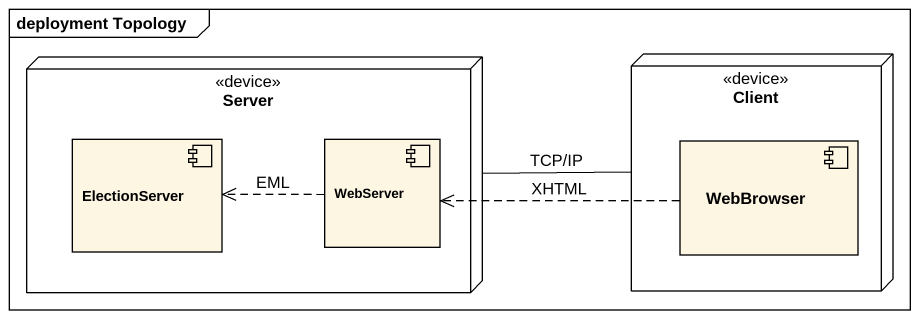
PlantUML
@startuml
mainframe deployment Topology
node Server <<device>> {
  component ElectionServer
  component WebServer
}
node Client <<device>> {
  component WebBrowser
}
Server -right- Client : TCP/IP
WebServer .left.> ElectionServer : EML
WebBrowser .left.> WebServer : XHTML
@enduml
